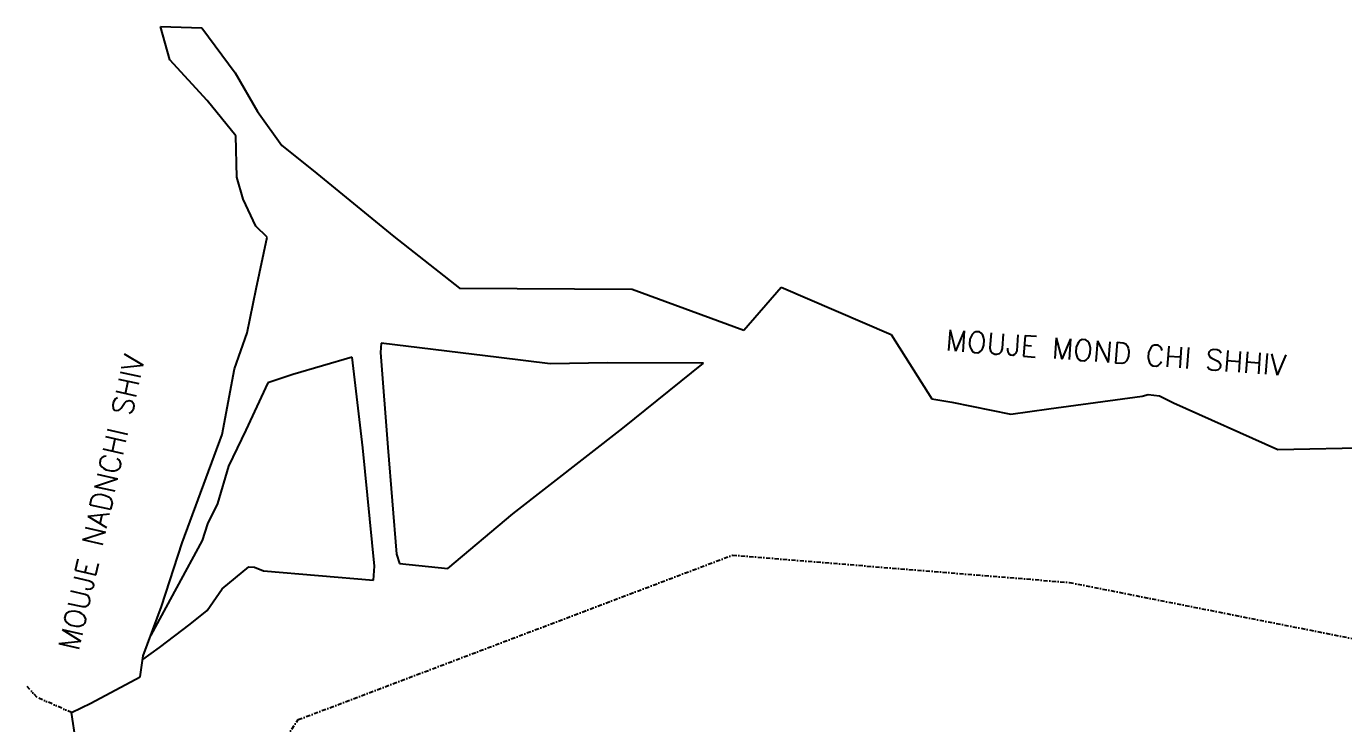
# Model space of a CAD drawing. Header units: metres. Extents: x 325382 to 334163, y 1808984 to 1815491.
# Drawn here: x 329620 to 331198, y 1814655 to 1815491 of the extents above; entities that cross this region are included whole.
import ezdxf

# ---------------------------------------------------------------- set-up
doc = ezdxf.new("R2010")
doc.units = ezdxf.units.M
doc.header["$MEASUREMENT"] = 0
doc.linetypes.add('DASHDOT', pattern=[1, 0.5, -0.25, 0, -0.25])
doc.linetypes.add('DIVIDE', pattern=[1.25, 0.5, -0.25, 0, -0.25, 0, -0.25])
for name, color, linetype in [('OFF', 1, 'Continuous'), ('POLY_WATER', 4, 'Continuous'), ('TEXT_MAPOUT', 7, 'Continuous'), ('V_BOUND_STREAM_LINE', 7, 'DASHDOT'), ('V_DIVIDE_LINE', 7, 'DIVIDE')]:
    doc.layers.add(name, color=color, linetype=linetype)
doc.styles.get("Standard").update_dxf_attribs({"font": 'simplex.shx'})

msp = doc.modelspace()

# ---------------------------------------------------------------- linework, layer by layer
at = {"layer": 'OFF'}
for p, q in [((329780.3, 1815490.5), (329830.1, 1815488.9)), ((330523.8, 1815178.1), (330655.6, 1815121.1))]:
    msp.add_line(p, q, dxfattribs=at)
at = {"layer": 'POLY_WATER'}
for p, q in [((329791.4, 1815450.2), (329780.3, 1815490.5)), ((329830.1, 1815488.9), (329869.9, 1815434.8)), ((329836.3, 1815401.6), (329791.4, 1815450.2)), ((329869.9, 1815434.8), (329896.8, 1815388.6)), ((329870.6, 1815359.2), (329836.3, 1815401.6)), ((329896.8, 1815388.6), (329925.6, 1815347.6)), ((329872, 1815309.9), (329870.6, 1815359.2)), ((329925.6, 1815347.6), (329963.3, 1815317.9)), ((329879.3, 1815283.5), (329872, 1815309.9)), ((329963.3, 1815317.9), (330060.1, 1815238.5)), ((329894.7, 1815250.9), (329879.3, 1815283.5)), ((329908, 1815237.7), (329894.7, 1815250.9)), ((329895, 1815175.8), (329908, 1815237.7)), ((330060.1, 1815238.5), (330138.6, 1815176.7)), ((330479.3, 1815126.2), (330523.8, 1815178.1)), ((329884.3, 1815123.3), (329895, 1815175.8)), ((330138.6, 1815176.7), (330345.4, 1815175.5)), ((330345.4, 1815175.5), (330479.3, 1815126.2)), ((329868.9, 1815080.2), (329884.3, 1815123.3)), ((330655.6, 1815121.1), (330704.5, 1815044)), ((330044.8, 1815110.8), (330043.8, 1815099.8)), ((330043.8, 1815099.8), (330052.9, 1814985.8)), ((330185.8, 1815093.5), (330044.8, 1815110.8)), ((330009.9, 1815094), (329939.1, 1815073.1)), ((330022.7, 1814985.3), (330009.9, 1815094)), ((330247.3, 1815086.1), (330185.8, 1815093.5)), ((330316.2, 1815087.3), (330247.3, 1815086.1)), ((330430.9, 1815086.9), (330316.2, 1815087.3)), ((330334.2, 1815009), (330430.9, 1815086.9)), ((329854.2, 1815001.5), (329868.9, 1815080.2)), ((329939.1, 1815073.1), (329908.8, 1815063.2)), ((329908.8, 1815063.2), (329882.8, 1815006.5)), ((330704.5, 1815044), (330728.5, 1815040.2)), ((330728.5, 1815040.2), (330798.9, 1815025.7)), ((330844.7, 1815032), (330956.4, 1815047.2)), ((330956.4, 1815047.2), (330963.5, 1815049.3)), ((330963.5, 1815049.3), (330977.2, 1815047.6)), ((330977.2, 1815047.6), (330993.8, 1815039.3)), ((330993.8, 1815039.3), (331118.9, 1814983.2)), ((330798.9, 1815025.7), (330844.7, 1815032)), ((329882.8, 1815006.5), (329861.7, 1814963.3)), ((330202.5, 1814906.1), (330334.2, 1815009)), ((329806.3, 1814871.5), (329854.2, 1815001.5)), ((330036.6, 1814843.6), (330022.7, 1814985.3)), ((330052.9, 1814985.8), (330063, 1814857.9)), ((331118.9, 1814983.2), (331317.9, 1814987.7)), ((329861.7, 1814963.3), (329848.8, 1814918.7)), ((329848.8, 1814918.7), (329836.8, 1814894.2)), ((329836.8, 1814894.2), (329830.4, 1814874.3)), ((330124.6, 1814840.9), (330202.5, 1814906.1)), ((329830.4, 1814874.3), (329769, 1814761)), ((329781.8, 1814795), (329806.3, 1814871.5)), ((330063, 1814857.9), (330066.7, 1814846.6)), ((329854.1, 1814816.2), (329886.2, 1814842.6)), ((329886.2, 1814842.6), (329892.9, 1814842.5)), ((329892.9, 1814842.5), (329903.8, 1814837.9)), ((329903.8, 1814837.9), (330035.7, 1814826.9)), ((330035.7, 1814826.9), (330036.6, 1814843.6)), ((330066.7, 1814846.6), (330124.6, 1814840.9)), ((329836.4, 1814790.3), (329854.1, 1814816.2)), ((329759.6, 1814736), (329781.8, 1814795)), ((329816.1, 1814774), (329836.4, 1814790.3)), ((329779.2, 1814745.9), (329816.1, 1814774)), ((329759.1, 1814731.8), (329779.2, 1814745.9)), ((329756.2, 1814711), (329759.6, 1814736)), ((329696.8, 1814679.2), (329756.2, 1814711)), ((329674, 1814668.3), (329696.8, 1814679.2)), ((329679, 1814633.8), (329674, 1814668.3))]:
    msp.add_line(p, q, dxfattribs=at)
at = {"layer": 'V_BOUND_STREAM_LINE', "ltscale": 10}
for p, q in [((329945.5, 1814659.6), (330465.6, 1814856.8)), ((330465.6, 1814856.8), (330869.3, 1814824)), ((330869.3, 1814824), (331501.5, 1814698.7)), ((329657.5, 1814252.6), (329945.5, 1814659.6))]:
    msp.add_line(p, q, dxfattribs=at)
at = {"layer": 'V_DIVIDE_LINE', "ltscale": 10}
for p, q in [((329632.6, 1814686.3), (329619.7, 1814700.3)), ((329674, 1814668.3), (329632.6, 1814686.3))]:
    msp.add_line(p, q, dxfattribs=at)

# ---------------------------------------------------------------- texts
at = {"layer": 'TEXT_MAPOUT'}
for s, rotation, p in [('MOUJE MOND CHI SHHIV', 355.7269, (330720, 1815102.2)), ('MOUJE NADNCHI SHIV', 77.2904, (329682.2, 1814741.1))]:
    msp.add_text(s, height=25.029, rotation=rotation, dxfattribs=at).set_placement(p)

doc.saveas('drawing.dxf')
